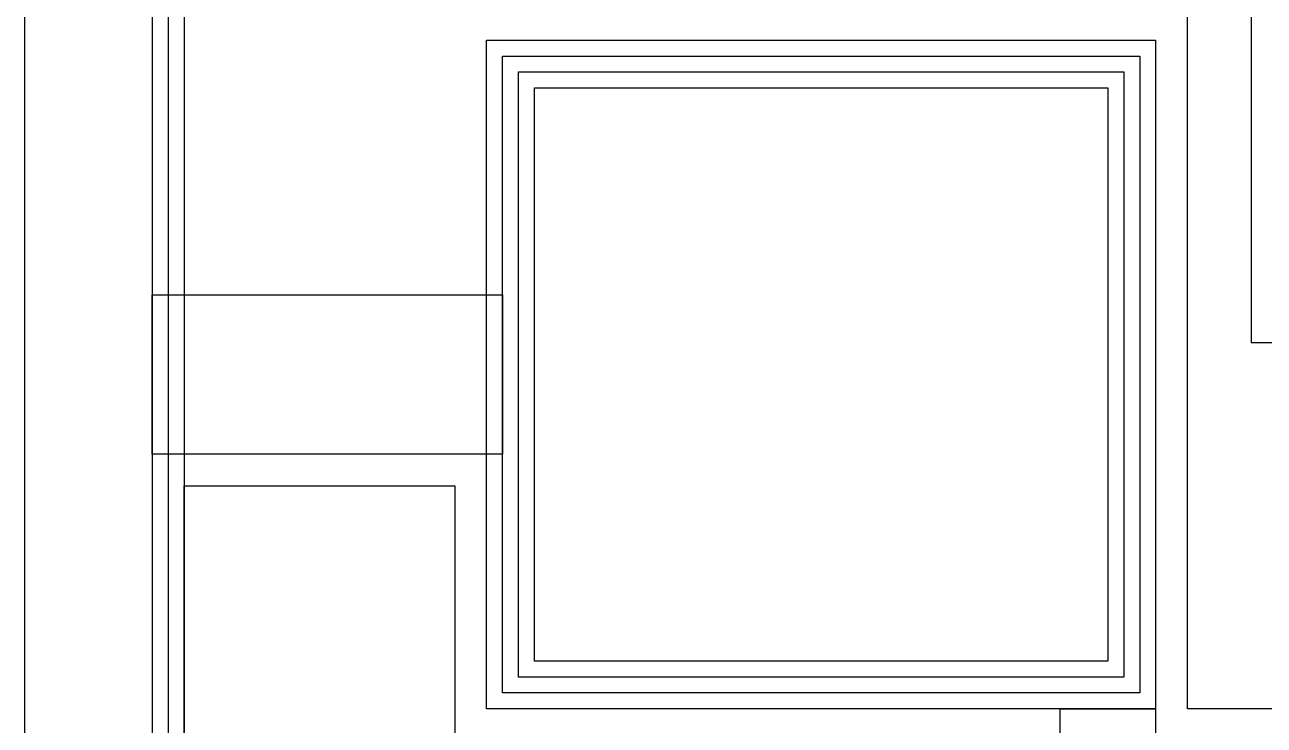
# Model space of a CAD drawing. Extents: x 17 to 2017, y 12 to 3012.
# Drawn here: x 16.6 to 405.6, y 2527.2 to 2747.1 of the extents above; entities that cross this region are included whole.
import ezdxf

# ---------------------------------------------------------------- set-up
doc = ezdxf.new("R2010")
doc.units = 0
doc.header["$MEASUREMENT"] = 0
for name, color, linetype in [('L12D0_ETCH', 190, 'CONTINUOUS'), ('L14D0_AU', 2, 'CONTINUOUS'), ('L3D0_BASE', 3, 'CONTINUOUS'), ('L4D0_CNTR', 1, 'CONTINUOUS'), ('L7D0_DE', 42, 'CONTINUOUS'), ('L8D0_WIRE', 5, 'CONTINUOUS')]:
    doc.layers.add(name, color=color, linetype=linetype)

msp = doc.modelspace()

# ---------------------------------------------------------------- linework, layer by layer
at = {"layer": 'L12D0_ETCH'}
msp.add_lwpolyline([(16.55, 2962.27), (66.55, 2962.27), (66.55, 62.27), (1966.55, 62.27), (1966.55, 2962.27), (16.55, 2962.27), (16.55, 3012.27), (2016.55, 3012.27), (2016.55, 12.27), (16.55, 12.27)], close=True, dxfattribs=at)
at = {"layer": 'L14D0_AU'}
for points in [[(401.55, 2752.27), (401.55, 2647.27), (496.55, 2647.27), (496.55, 2632.27), (426.55, 2632.27), (426.55, 2532.27), (381.55, 2532.27), (381.55, 2752.27)], [(356.55, 2727.27), (356.55, 2547.27), (176.55, 2547.27), (176.55, 2727.27)], [(151.55, 2602.27), (151.55, 2522.27), (331.55, 2522.27), (331.55, 2502.27), (151.55, 2502.27), (151.55, 2422.27), (66.55, 2422.27), (66.55, 2602.27)]]:
    msp.add_lwpolyline(points, close=True, dxfattribs=at)
at = {"layer": 'L3D0_BASE'}
for points in [[(16.55, 3012.27), (56.55, 3012.27), (56.55, 52.27), (16.55, 52.27)], [(366.55, 2737.27), (366.55, 2537.27), (166.55, 2537.27), (166.55, 2737.27)], [(56.55, 2662.27), (166.55, 2662.27), (166.55, 2612.27), (56.55, 2612.27)]]:
    msp.add_lwpolyline(points, close=True, dxfattribs=at)
at = {"layer": 'L4D0_CNTR'}
for points in [[(16.55, 12.27), (16.55, 2967.27), (61.55, 2967.27), (61.55, 57.27), (1971.55, 57.27), (1971.55, 2967.27), (16.55, 2967.27), (16.55, 3012.27), (2016.55, 3012.27), (2016.55, 12.27)], [(361.55, 2732.27), (361.55, 2542.27), (171.55, 2542.27), (171.55, 2732.27)]]:
    msp.add_lwpolyline(points, close=True, dxfattribs=at)
at = {"layer": 'L7D0_DE'}
msp.add_lwpolyline([(16.55, 12.45), (16.55, 2972.27), (56.55, 2972.27), (56.55, 52.44), (1976.55, 52.27), (1976.55, 2972.27), (16.55, 2972.27), (16.55, 3012.27), (2016.55, 3012.27), (2016.55, 12.27), (2016.55, 12.27)], close=True, dxfattribs=at)
at = {"layer": 'L8D0_WIRE'}
for points in [[(371.55, 2742.27), (371.55, 2532.27), (161.55, 2532.27), (161.55, 2742.27)], [(341.55, 2532.27), (371.55, 2532.27), (371.55, 2492.27), (341.55, 2492.27)]]:
    msp.add_lwpolyline(points, close=True, dxfattribs=at)

doc.saveas('drawing.dxf')
